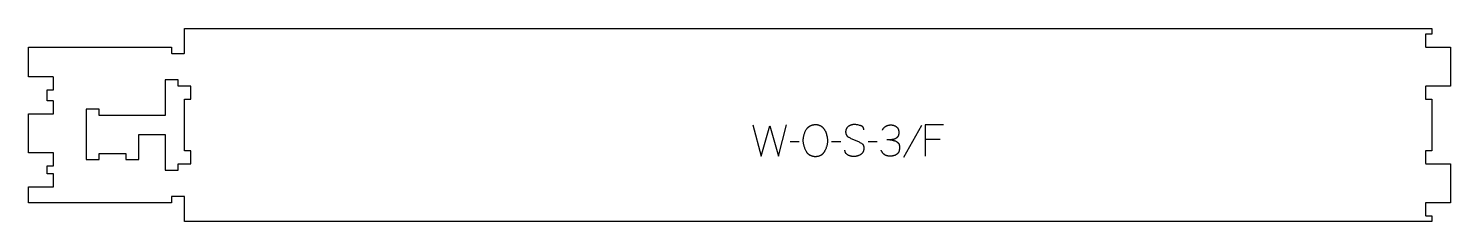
# Model space of a CAD drawing. Extents: x -695 to 672, y -93 to 93.
import ezdxf

# ---------------------------------------------------------------- set-up
doc = ezdxf.new("R2010")
doc.units = 0
for name, color, linetype in [('1_ANYTOOL_1MMDEEP_LABELS_S', 2, 'CONTINUOUS'), ('3_ANYTOOL_CUTTHROUGH_INSID', 4, 'CONTINUOUS'), ('4_ANYTOOL_CUTTHROUGH_OUTSI', 5, 'CONTINUOUS')]:
    doc.layers.add(name, color=color, linetype=linetype)

msp = doc.modelspace()

# ---------------------------------------------------------------- linework, layer by layer
at = {"layer": '1_ANYTOOL_1MMDEEP_LABELS_S'}
for p, q in [((163.2, -0.5), (146.1, -31.2)), ((45.6, -16.1), (36.9, -16.2)), ((85.7, -16.1), (76.9, -16.2)), ((120.7, -16.1), (111.9, -16.2)), ((181.3, -14), (166.8, -14))]:
    msp.add_line(p, q, dxfattribs=at)
msp.add_lwpolyline([(61.7, 0.3), (62.1, 0.3), (62.5, 0.3), (62.8, 0.3), (63, 0.3), (63.2, 0.2), (63.3, 0.2), (63.5, 0.2), (63.7, 0.2), (63.8, 0.1), (64, 0.1), (64.2, 0.1), (64.3, 0), (64.5, 0), (64.6, -0.1), (64.8, -0.1), (65, -0.2), (65.1, -0.2), (65.3, -0.3), (65.4, -0.4), (65.6, -0.4), (65.7, -0.5), (65.9, -0.6), (66, -0.6), (66.1, -0.7), (66.3, -0.8), (66.4, -0.9), (66.5, -1), (66.7, -1.1), (67.1, -1.3), (67.3, -1.5), (67.6, -1.7), (67.8, -1.9), (68.1, -2.1), (68.3, -2.4), (68.5, -2.6), (68.7, -2.8), (68.9, -3.1), (69.1, -3.3), (69.3, -3.5), (69.5, -3.8), (69.7, -4.1), (69.9, -4.3), (70.1, -4.6), (70.4, -5.2), (70.6, -5.5), (70.7, -5.8), (70.9, -6.1), (71, -6.4), (71.2, -6.7), (71.3, -7), (71.4, -7.3), (71.5, -7.6), (71.7, -7.9), (71.8, -8.2), (71.9, -8.6), (72, -8.9), (72.1, -9.2), (72.1, -9.6), (72.4, -10.6), (72.5, -11.3), (72.6, -11.9), (72.7, -12.6), (72.8, -13.2), (72.8, -13.9), (72.8, -14.5), (72.9, -15.2), (72.8, -15.8), (72.8, -16.4), (72.8, -17.1), (72.7, -17.7), (72.6, -18.4), (72.5, -19), (72.3, -19.6), (72.2, -20.3), (72, -20.9), (71.8, -21.5), (71.5, -22.2), (71.3, -22.8), (71, -23.5), (70.7, -24.1), (70.4, -24.7), (70.1, -25.4), (69.9, -25.7), (69.7, -26), (69.5, -26.3), (69.3, -26.6), (69.1, -26.8), (68.9, -27.1), (68.7, -27.4), (68.5, -27.6), (68.4, -27.7), (68.3, -27.8), (68.2, -28), (68, -28.1), (67.9, -28.2), (67.8, -28.3), (67.7, -28.4), (67.6, -28.5), (67.4, -28.6), (67.3, -28.7), (67.2, -28.8), (67.1, -28.9), (66.9, -28.9), (66.8, -29), (66.7, -29.1), (66.5, -29.2), (66.4, -29.3), (66.2, -29.4), (66.1, -29.4), (66, -29.5), (65.8, -29.6), (65.7, -29.6), (65.5, -29.7), (65.4, -29.8), (65.2, -29.8), (65.1, -29.9), (64.9, -29.9), (64.8, -30), (64.5, -30.1), (64.1, -30.2), (63.8, -30.2), (63.5, -30.3), (63.2, -30.3), (62.8, -30.4), (62.5, -30.4), (62.1, -30.5), (61.7, -30.5), (61.4, -30.5), (61, -30.5), (60.6, -30.5), (60.2, -30.4), (59.9, -30.4), (59.5, -30.3), (59.2, -30.3), (58.8, -30.2), (58.5, -30.1), (58.2, -30.1), (57.8, -30), (57.7, -29.9), (57.5, -29.9), (57.4, -29.8), (57.2, -29.7), (57.1, -29.7), (56.9, -29.6), (56.8, -29.5), (56.6, -29.5), (56.5, -29.4), (56.3, -29.3), (56.2, -29.3), (56, -29.2), (55.9, -29.1), (55.8, -29), (55.6, -28.9), (55.5, -28.8), (55.4, -28.7), (55.2, -28.6), (55.1, -28.5), (55, -28.4), (54.9, -28.3), (54.7, -28.2), (54.6, -28.1), (54.5, -28), (54.4, -27.9), (54.2, -27.8), (54.1, -27.7), (54, -27.6), (53.9, -27.4), (53.8, -27.3), (53.6, -27), (53.4, -26.8), (53.2, -26.5), (53, -26.2), (52.8, -25.9), (52.6, -25.6), (52.4, -25.3), (52.1, -24.6), (51.8, -24), (51.5, -23.3), (51.2, -22.7), (51, -22), (50.7, -21.4), (50.5, -20.7), (50.4, -20.1), (50.2, -19.4), (50.1, -18.8), (49.9, -18.1), (49.8, -17.5), (49.8, -16.8), (49.7, -16.2), (49.7, -15.5), (49.7, -14.9), (49.7, -14.2), (49.7, -13.5), (49.8, -12.8), (49.9, -12.1), (50, -11.5), (50.1, -10.8), (50.2, -10.1), (50.4, -9.5), (50.6, -8.8), (50.8, -8.2), (51, -7.6), (51.3, -6.9), (51.6, -6.3), (51.9, -5.7), (52.2, -5.1), (52.5, -4.5), (52.7, -4.2), (52.9, -3.9), (53.1, -3.6), (53.3, -3.4), (53.5, -3.1), (53.8, -2.9), (54, -2.6), (54.2, -2.4), (54.3, -2.3), (54.4, -2.2), (54.6, -2.1), (54.7, -1.9), (54.8, -1.8), (54.9, -1.7), (55.1, -1.6), (55.2, -1.5), (55.3, -1.5), (55.5, -1.4), (55.6, -1.3), (55.7, -1.2), (55.9, -1.1), (56, -1), (56.2, -0.9), (56.3, -0.9), (56.4, -0.8), (56.6, -0.7), (56.9, -0.6), (57.2, -0.5), (57.5, -0.3), (57.8, -0.2), (58.1, -0.1), (58.5, 0), (58.8, 0), (59.1, 0.1), (59.5, 0.2), (59.8, 0.2), (60.2, 0.3), (60.6, 0.3), (60.9, 0.3), (61.3, 0.3)], close=True, dxfattribs=at)
for points in [[(107.9, -4.6), (107.9, -4.4), (107.9, -4.3), (107.9, -4.2), (107.9, -4.1), (107.9, -4), (107.9, -3.9), (107.9, -3.9), (107.8, -3.8), (107.8, -3.7), (107.8, -3.6), (107.8, -3.5), (107.8, -3.4), (107.8, -3.4), (107.7, -3.3), (107.7, -3.2), (107.7, -3.1), (107.7, -3), (107.6, -3), (107.6, -2.9), (107.6, -2.8), (107.5, -2.7), (107.5, -2.7), (107.5, -2.6), (107.4, -2.5), (107.4, -2.5), (107.3, -2.4), (107.3, -2.3), (107.2, -2.3), (107.2, -2.2), (107.1, -2.1), (107.1, -2.1), (107, -2), (107, -1.9), (106.9, -1.9), (106.9, -1.8), (106.8, -1.8), (106.8, -1.7), (106.7, -1.7), (106.6, -1.6), (106.6, -1.5), (106.5, -1.5), (106.4, -1.4), (106.4, -1.4), (106.3, -1.3), (106.2, -1.3), (106.1, -1.2), (106.1, -1.2), (106, -1.2), (105.9, -1.1), (105.8, -1.1), (105.7, -1), (105.6, -0.9), (105.4, -0.9), (105.2, -0.8), (105, -0.7), (104.8, -0.7), (104.6, -0.6), (103.8, -0.4), (103, -0.2), (102.2, 0), (101.5, 0.1), (101.1, 0.2), (100.7, 0.2), (100.3, 0.3), (100, 0.3), (99.6, 0.3), (99.2, 0.3), (98.9, 0.3), (98.5, 0.3), (98.3, 0.3), (98.1, 0.3), (97.9, 0.3), (97.8, 0.3), (97.6, 0.3), (97.4, 0.3), (97.2, 0.3), (97, 0.2), (96.8, 0.2), (96.6, 0.2), (96.5, 0.1), (96.3, 0.1), (96.1, 0), (95.9, 0), (95.7, -0.1), (95.6, -0.1), (95.4, -0.2), (95.2, -0.2), (95, -0.3), (94.9, -0.4), (94.7, -0.5), (94.5, -0.5), (94.4, -0.6), (94.2, -0.7), (94, -0.8), (93.9, -0.9), (93.7, -1), (93.5, -1.1), (93.4, -1.2), (93.2, -1.3), (93.1, -1.4), (92.9, -1.5), (92.8, -1.6), (92.6, -1.7), (92.5, -1.9), (92.3, -2), (92.2, -2.1), (92.1, -2.2), (91.9, -2.4), (91.8, -2.5), (91.7, -2.6), (91.6, -2.8), (91.5, -2.9), (91.4, -3.1), (91.3, -3.2), (91.2, -3.4), (91.1, -3.5), (91.1, -3.7), (91, -3.9), (90.9, -4), (90.8, -4.2), (90.8, -4.4), (90.7, -4.5), (90.7, -4.7), (90.6, -4.9), (90.6, -5.1), (90.5, -5.3), (90.5, -5.5), (90.5, -5.7), (90.5, -5.9), (90.5, -6.1), (90.4, -6.3), (90.4, -6.5), (90.4, -6.7), (90.4, -6.9), (90.4, -7.1), (90.5, -7.3), (90.5, -7.5), (90.5, -7.7), (90.5, -7.9), (90.6, -8.1), (90.6, -8.3), (90.7, -8.5), (90.7, -8.7), (90.8, -8.8), (90.8, -9), (90.9, -9.1), (90.9, -9.2), (90.9, -9.3), (91, -9.4), (91, -9.4), (91.1, -9.5), (91.1, -9.6), (91.1, -9.7), (91.2, -9.8), (91.2, -9.8), (91.3, -9.9), (91.3, -10), (91.4, -10.1), (91.4, -10.1), (91.5, -10.2), (91.5, -10.3), (91.6, -10.4), (91.6, -10.4), (91.7, -10.5), (91.8, -10.6), (91.8, -10.6), (91.9, -10.7), (92, -10.8), (92, -10.8), (92.2, -11), (92.3, -11.1), (92.4, -11.2), (92.6, -11.3), (92.8, -11.4), (92.9, -11.5), (93.1, -11.6), (93.3, -11.7), (94, -12.1), (94.7, -12.5), (95.5, -12.9), (96.2, -13.2), (97, -13.6), (97.8, -13.9), (98.6, -14.3), (99.4, -14.6), (100.3, -14.9), (101.1, -15.2), (101.8, -15.5), (102.6, -15.9), (103.4, -16.3), (104.1, -16.7), (104.8, -17.1), (105.5, -17.5), (105.6, -17.6), (105.8, -17.7), (106, -17.8), (106, -17.9), (106.1, -17.9), (106.2, -18), (106.2, -18.1), (106.3, -18.1), (106.4, -18.2), (106.4, -18.3), (106.5, -18.3), (106.6, -18.4), (106.6, -18.5), (106.7, -18.5), (106.8, -18.6), (106.8, -18.7), (106.9, -18.8), (106.9, -18.8), (107, -18.9), (107, -19), (107.1, -19.1), (107.1, -19.1), (107.2, -19.2), (107.2, -19.3), (107.3, -19.4), (107.3, -19.5), (107.3, -19.5), (107.4, -19.6), (107.4, -19.7), (107.5, -19.8), (107.5, -19.9), (107.5, -20), (107.6, -20.1), (107.6, -20.1), (107.6, -20.2), (107.6, -20.3), (107.7, -20.4), (107.7, -20.6), (107.8, -20.8), (107.8, -21), (107.8, -21.2), (107.9, -21.4), (107.9, -21.6), (107.9, -21.8), (107.9, -22), (107.9, -22.2), (107.9, -22.5), (107.9, -22.7), (107.9, -22.9), (107.9, -23.2), (107.8, -23.4), (107.8, -23.6), (107.8, -23.8), (107.7, -24), (107.7, -24.3), (107.6, -24.5), (107.6, -24.7), (107.5, -24.9), (107.4, -25.1), (107.4, -25.3), (107.3, -25.5), (107.2, -25.6), (107.1, -25.8), (107, -26), (106.9, -26.2), (106.8, -26.4), (106.7, -26.5), (106.6, -26.7), (106.5, -26.9), (106.4, -27), (106.2, -27.2), (106.1, -27.3), (106, -27.5), (105.8, -27.6), (105.7, -27.7), (105.5, -27.9), (105.4, -28), (105.2, -28.1), (105, -28.3), (104.9, -28.4), (104.7, -28.5), (104.3, -28.7), (104, -28.9), (103.6, -29.1), (103.2, -29.3), (102.9, -29.5), (102.5, -29.6), (102.1, -29.7), (101.9, -29.8), (101.7, -29.9), (101.5, -29.9), (101.3, -30), (101.1, -30), (100.9, -30.1), (100.7, -30.1), (100.5, -30.1), (100.1, -30.2), (99.7, -30.3), (99.3, -30.3), (98.9, -30.3), (98.5, -30.3), (98.1, -30.3), (97.7, -30.3), (97.3, -30.3), (96.9, -30.3), (96.5, -30.2), (96.1, -30.1), (95.7, -30.1), (95.3, -30), (94.9, -29.9), (94.6, -29.8), (94.2, -29.6), (93.8, -29.5), (93.5, -29.3), (93.1, -29.2), (92.8, -29), (92.4, -28.8), (92.3, -28.7), (92.1, -28.6), (92, -28.5), (91.8, -28.4), (91.7, -28.3), (91.5, -28.2), (91.4, -28), (91.2, -27.9), (91.1, -27.8), (91, -27.7), (90.9, -27.5), (90.8, -27.4), (90.7, -27.3), (90.7, -27.3), (90.6, -27.2), (90.6, -27.1), (90.5, -27.1), (90.5, -27), (90.4, -26.9), (90.4, -26.8), (90.3, -26.8), (90.3, -26.7), (90.3, -26.6), (90.2, -26.5), (90.2, -26.5), (90.2, -26.4), (90.1, -26.3), (90.1, -26.2), (90.1, -26.2), (90, -26.1), (90, -26), (90, -25.9), (89.9, -25.7), (89.9, -25.6), (89.8, -25.4), (89.8, -25.2), (89.8, -25.1), (89.7, -24.9), (89.7, -24.7), (89.7, -24.5), (89.7, -24.3), (89.7, -24.1)], [(1.3, 0), (9, -30), (17.4, -0.9), (25.9, -30), (33.4, 0)], [(125.7, -4.9), (125.9, -4.6), (126, -4.3), (126.2, -4), (126.4, -3.8), (126.6, -3.5), (126.7, -3.3), (126.9, -3), (127, -2.9), (127.1, -2.8), (127.2, -2.7), (127.4, -2.5), (127.5, -2.4), (127.6, -2.3), (127.7, -2.2), (127.8, -2.1), (127.9, -2), (128, -1.9), (128.1, -1.8), (128.3, -1.7), (128.4, -1.6), (128.5, -1.6), (128.6, -1.5), (128.7, -1.4), (128.9, -1.3), (129, -1.2), (129.1, -1.2), (129.2, -1.1), (129.4, -1), (129.5, -0.9), (129.6, -0.9), (129.8, -0.8), (129.9, -0.8), (130.1, -0.7), (130.2, -0.6), (130.3, -0.6), (130.5, -0.5), (130.6, -0.5), (130.8, -0.4), (130.9, -0.4), (131.2, -0.3), (131.5, -0.2), (131.9, -0.2), (132.2, -0.1), (132.5, -0.1), (132.8, 0), (133.2, 0), (133.5, 0), (133.9, 0), (134.1, 0), (134.3, 0), (134.5, 0), (134.7, 0), (134.9, 0), (135.1, -0.1), (135.3, -0.1), (135.5, -0.1), (135.7, -0.1), (135.9, -0.2), (136.1, -0.2), (136.2, -0.3), (136.4, -0.3), (136.6, -0.4), (136.8, -0.4), (136.9, -0.5), (137.1, -0.5), (137.3, -0.6), (137.5, -0.7), (137.6, -0.7), (137.8, -0.8), (137.9, -0.9), (138.1, -1), (138.2, -1.1), (138.4, -1.2), (138.5, -1.2), (138.7, -1.3), (138.8, -1.4), (139, -1.5), (139.1, -1.7), (139.2, -1.8), (139.4, -1.9), (139.5, -2), (139.6, -2.1), (139.8, -2.3), (139.9, -2.4), (140, -2.5), (140.1, -2.6), (140.2, -2.8), (140.3, -2.9), (140.4, -3.1), (140.5, -3.2), (140.6, -3.4), (140.7, -3.5), (140.8, -3.7), (140.8, -3.8), (140.9, -4), (141, -4.2), (141, -4.3), (141.1, -4.5), (141.1, -4.7), (141.2, -4.9), (141.2, -5), (141.3, -5.2), (141.3, -5.4), (141.4, -5.6), (141.4, -5.8), (141.4, -6), (141.4, -6.2), (141.4, -6.4), (141.5, -6.6), (141.5, -6.8), (141.5, -7), (141.5, -7.6), (141.5, -7.9), (141.4, -8.2), (141.4, -8.6), (141.4, -8.9), (141.3, -9), (141.3, -9.1), (141.3, -9.3), (141.2, -9.4), (141.2, -9.6), (141.2, -9.7), (141.1, -9.8), (141.1, -10), (141.1, -10.1), (141, -10.2), (141, -10.3), (140.9, -10.4), (140.9, -10.6), (140.8, -10.7), (140.8, -10.8), (140.7, -10.9), (140.6, -11), (140.6, -11.1), (140.5, -11.2), (140.5, -11.3), (140.4, -11.4), (140.3, -11.5), (140.2, -11.7), (140, -11.8), (139.9, -12), (139.7, -12.2), (139.6, -12.2), (139.5, -12.3), (139.5, -12.4), (139.4, -12.5), (139.3, -12.5), (139.2, -12.6), (139.1, -12.7), (139, -12.7), (138.9, -12.8), (138.8, -12.9), (138.7, -12.9), (138.7, -13), (138.6, -13), (138.5, -13.1), (138.4, -13.1), (138.3, -13.2), (138.2, -13.2), (138.1, -13.3), (138, -13.3), (137.9, -13.4), (137.8, -13.4), (137.7, -13.5), (137.4, -13.5), (137.2, -13.6), (137, -13.7), (136.8, -13.7), (136.6, -13.8), (136.3, -13.9), (136.1, -13.9), (135.9, -14), (135.7, -14), (135.4, -14), (135.2, -14.1), (134.9, -14.1), (134.7, -14.1), (134.5, -14.2), (134.2, -14.2), (134, -14.2), (133.7, -14.2), (130, -14.2)], [(184.5, 0), (166.8, 0), (166.8, -30)], [(132.8, -14.2), (133.3, -14.3), (133.7, -14.3), (134.1, -14.3), (134.5, -14.4), (135, -14.5), (135.4, -14.6), (135.8, -14.6), (136.2, -14.8), (136.6, -14.9), (137, -15), (137.4, -15.1), (137.8, -15.3), (138.2, -15.4), (138.5, -15.6), (138.9, -15.8), (139.3, -16), (139.5, -16.1), (139.6, -16.2), (139.7, -16.2), (139.8, -16.3), (139.9, -16.4), (140, -16.4), (140.1, -16.5), (140.1, -16.5), (140.2, -16.6), (140.3, -16.7), (140.4, -16.7), (140.4, -16.8), (140.5, -16.8), (140.6, -16.9), (140.6, -17), (140.7, -17.1), (140.8, -17.1), (140.8, -17.2), (140.9, -17.3), (141, -17.3), (141, -17.4), (141.1, -17.5), (141.1, -17.6), (141.2, -17.6), (141.3, -17.7), (141.3, -17.8), (141.4, -17.9), (141.4, -18), (141.5, -18.1), (141.5, -18.2), (141.5, -18.2), (141.6, -18.3), (141.6, -18.4), (141.7, -18.5), (141.7, -18.6), (141.8, -18.7), (141.8, -18.9), (141.9, -19.1), (142, -19.3), (142, -19.5), (142.1, -19.7), (142.1, -19.9), (142.1, -20.1), (142.2, -20.4), (142.2, -20.6), (142.2, -20.8), (142.2, -21.1), (142.2, -21.3), (142.2, -21.6), (142.2, -21.8), (142.2, -22.1), (142.2, -22.4), (142.2, -22.6), (142.2, -22.9), (142.2, -23.2), (142.1, -23.4), (142.1, -23.6), (142, -23.9), (142, -24.1), (141.9, -24.4), (141.9, -24.6), (141.8, -24.8), (141.8, -25), (141.7, -25.2), (141.6, -25.4), (141.5, -25.6), (141.5, -25.8), (141.4, -26), (141.3, -26.2), (141.2, -26.4), (141.1, -26.5), (141, -26.7), (140.8, -26.9), (140.7, -27), (140.6, -27.2), (140.5, -27.4), (140.4, -27.4), (140.3, -27.5), (140.3, -27.6), (140.2, -27.6), (140.1, -27.7), (140.1, -27.8), (140, -27.8), (139.9, -27.9), (139.8, -28), (139.6, -28.1), (139.4, -28.3), (139.3, -28.4), (139.1, -28.5), (138.9, -28.6), (138.8, -28.7), (138.6, -28.8), (138.4, -28.9), (138.2, -29), (138, -29.1), (137.8, -29.2), (137.6, -29.2), (137.4, -29.3), (137.2, -29.4), (137, -29.4), (136.8, -29.5), (136.6, -29.6), (136.4, -29.6), (136.2, -29.7), (135.9, -29.7), (135.7, -29.8), (135.5, -29.8), (135.3, -29.8), (135, -29.9), (134.5, -29.9), (134, -30), (133.5, -30), (133, -30), (132.6, -30), (132.2, -30), (131.9, -29.9), (131.5, -29.9), (131.2, -29.9), (131, -29.8), (130.8, -29.8), (130.6, -29.8), (130.5, -29.7), (130.3, -29.7), (130.1, -29.6), (130, -29.6), (129.8, -29.5), (129.7, -29.5), (129.5, -29.4), (129.4, -29.4), (129.2, -29.3), (129.1, -29.3), (128.9, -29.2), (128.8, -29.1), (128.6, -29.1), (128.5, -29), (128.3, -28.9), (128.2, -28.8), (128.1, -28.7), (127.9, -28.7), (127.8, -28.6), (127.7, -28.5), (127.5, -28.4), (127.4, -28.3), (127.3, -28.2), (127.2, -28.1), (127, -28), (126.9, -27.9), (126.8, -27.8), (126.7, -27.7), (126.6, -27.5), (126.5, -27.4), (126.4, -27.3), (126.3, -27.2), (126.2, -27.1), (126, -26.9), (125.9, -26.8), (125.8, -26.7), (125.7, -26.5), (125.7, -26.4), (125.6, -26.2), (125.5, -26.1), (125.4, -25.9), (125.2, -25.6), (125, -25.3), (124.9, -25), (124.7, -24.7), (124.6, -24.3)]]:
    msp.add_lwpolyline(points, dxfattribs=at)
at = {"layer": '3_ANYTOOL_CUTTHROUGH_INSID'}
msp.add_lwpolyline([(-551.4, 37.2), (-551.4, 43.2), (-563.9, 43.2), (-563.9, 9.2), (-627.4, 9.2), (-627.4, 15.2), (-639.9, 15.2), (-639.9, -33.3), (-627.4, -33.3), (-627.4, -27.3), (-601.9, -27.3), (-601.9, -33.3), (-589.4, -33.3), (-589.4, -9.3), (-563.9, -9.3), (-563.9, -43.3), (-551.4, -43.3), (-551.4, -37.3), (-539.4, -37.3), (-539.4, -24.8), (-545.4, -24.8), (-545.4, 24.7), (-539.4, 24.7), (-539.4, 37.2)], close=True, dxfattribs=at)
at = {"layer": '4_ANYTOOL_CUTTHROUGH_OUTSI'}
msp.add_lwpolyline([(-545.4, 92.7), (654.1, 92.7), (654.1, 87.2), (648.3, 87.2, 0.414214), (648.1, 87), (648.1, 75, 0.414214), (648.3, 74.7), (672.1, 74.7), (672.1, 37.2), (648.3, 37.2, 0.414214), (648.1, 37), (648.1, 25, 0.414214), (648.3, 24.7), (654.1, 24.7), (654.1, -24.8), (648.3, -24.8, 0.414214), (648.1, -25), (648.1, -37, 0.414214), (648.3, -37.3), (672.1, -37.3), (672.1, -74.8), (648.3, -74.8, 0.414214), (648.1, -75), (648.1, -87, 0.414214), (648.3, -87.3), (654.1, -87.3), (654.1, -92.8), (-545.4, -92.8), (-545.4, -69, 0.414214), (-545.7, -68.7), (-557.7, -68.7, 0.414214), (-557.9, -69), (-557.9, -74.7), (-695.4, -74.7), (-695.4, -59.4), (-671.7, -59.4, 0.414214), (-671.4, -59.1), (-671.4, -47.1, 0.414214), (-671.7, -46.9), (-677.4, -46.9), (-677.4, -39.3), (-671.7, -39.3, 0.414214), (-671.4, -39), (-671.4, -27, 0.414214), (-671.7, -26.8), (-695.4, -26.8), (-695.4, 10.6), (-671.7, 10.6, 0.414214), (-671.4, 10.9), (-671.4, 22.9, 0.414214), (-671.7, 23.1), (-677.4, 23.1), (-677.4, 33.6), (-671.7, 33.6, 0.414214), (-671.4, 33.9), (-671.4, 45.9, 0.414214), (-671.7, 46.1), (-695.4, 46.1), (-695.4, 74.8), (-557.9, 74.8), (-557.9, 69, 0.414214), (-557.7, 68.8), (-545.7, 68.8, 0.414214), (-545.4, 69)], format="xyb", close=True, dxfattribs=at)

doc.saveas('drawing.dxf')
